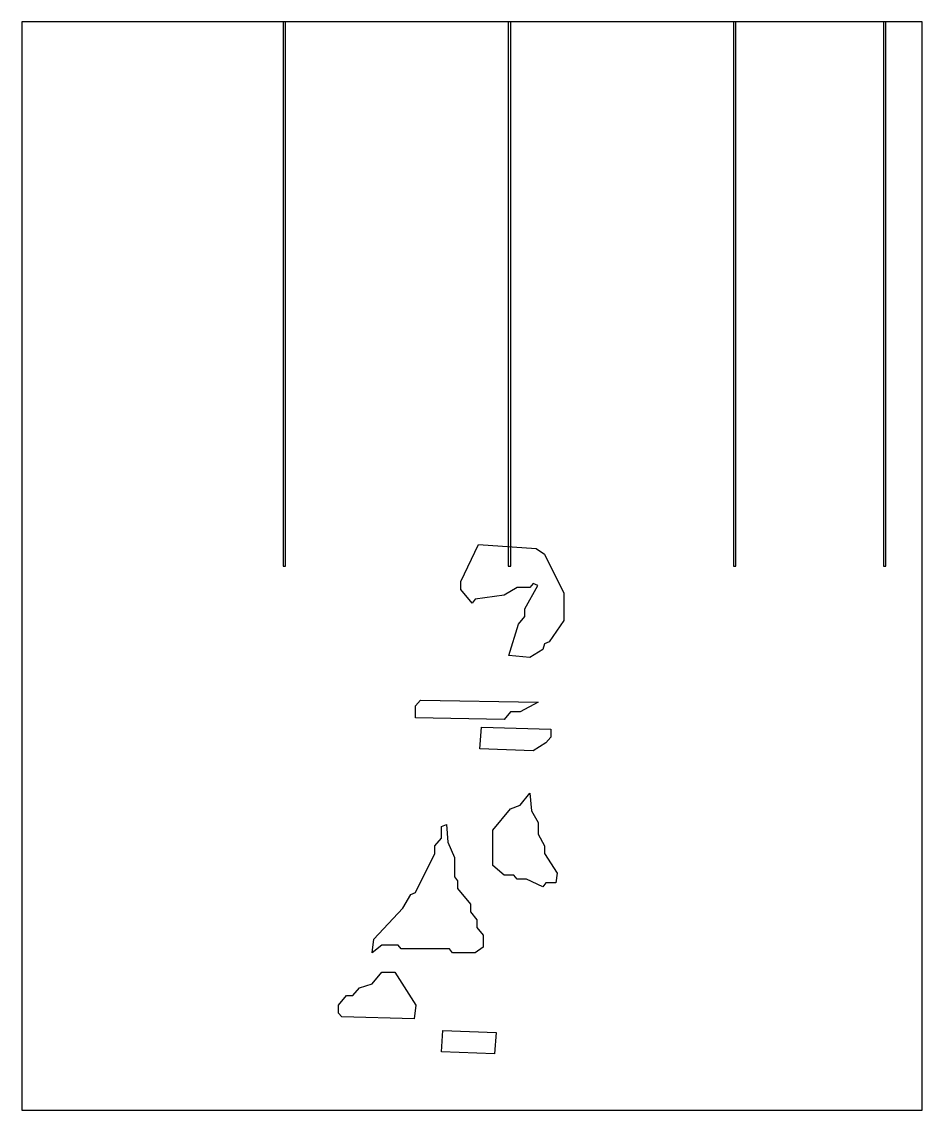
# Model space of a CAD drawing. Header units: millimetres. Extents: x 0 to 1200, y 0 to 1450.
import ezdxf

# ---------------------------------------------------------------- set-up
doc = ezdxf.new("R2010")
doc.units = ezdxf.units.MM
for name, color, linetype in [('OUTLINE', 5, 'Continuous'), ('PIECE', 3, 'Continuous'), ('SLOT', 1, 'Continuous')]:
    doc.layers.add(name, color=color, linetype=linetype)

msp = doc.modelspace()

# ---------------------------------------------------------------- linework, layer by layer
at = {"layer": 'OUTLINE'}
msp.add_lwpolyline([(0, 0), (1200, 0), (1200, 1450), (0, 1450), (0, 0)], close=True, dxfattribs=at)
at = {"layer": 'PIECE'}
for points in [[(649.2, 605.8), (662.1, 647.4), (670.6, 657.7), (670.6, 668.1), (687.7, 699.1), (681.5, 701.6), (677.2, 696.4), (660, 696.4), (642.9, 686.1), (604.3, 680.9), (600, 675.6), (584.9, 693.9), (584.9, 704.3), (608.5, 753.6), (685.7, 748.4), (696.5, 740.6), (722.2, 688.8), (722.2, 652.5), (702.9, 623.9), (696.5, 621.4), (694.4, 613.6), (677.2, 603.2), (649.2, 605.8)], [(524.9, 522.9), (524.9, 538.6), (531.4, 546.4), (688.2, 543.8), (664.3, 530.7), (651.5, 530.7), (642.9, 520.3), (524.9, 522.9)], [(610.6, 481.5), (612.8, 510.2), (705.1, 507.6), (705.1, 497.1), (698.6, 489.3), (681.5, 478.9), (610.6, 481.5)], [(660, 308), (655.7, 313.2), (642.8, 313.2), (627.8, 326.2), (627.8, 372.9), (651.4, 401.4), (664.2, 406.6), (677.2, 422.3), (679.4, 398.8), (688, 383.2), (688, 367.7), (696.5, 352.2), (696.5, 341.8), (713.7, 315.9), (711.5, 302.8), (698.6, 302.8), (694.3, 297.6), (672.8, 308), (660, 308)], [(507.8, 269.3), (518.5, 287.5), (524.9, 290.1), (550.6, 341.8), (550.6, 352.2), (559.2, 362.5), (559.2, 378.1), (565.8, 380.8), (568, 357.3), (576.5, 336.6), (576.5, 310.8), (580.8, 305.6), (580.8, 295.2), (598, 274.5), (598, 264.1), (606.5, 253.8), (606.5, 243.4), (615.1, 233.1), (615.1, 217.4), (604.3, 209.6), (574.2, 209.6), (570, 214.8), (505.7, 214.8), (501.4, 220), (480, 220), (467, 209.5), (469.2, 227.9), (507.8, 269.3)], [(422, 129.4), (422, 139.9), (432.8, 152.9), (441.4, 152.9), (449.9, 163.2), (467.1, 168.4), (480, 183.9), (497.2, 183.9), (525.1, 139.8), (522.9, 121.6), (426.4, 124.2), (422, 129.4)], [(561.3, 106.3), (632.3, 103.7), (630.1, 75), (559.2, 77.6), (561.3, 106.3)]]:
    msp.add_lwpolyline(points, close=True, dxfattribs=at)
at = {"layer": 'SLOT'}
for points in [[(348.4, 725), (351.5, 725), (351.5, 1450), (348.4, 1450), (348.4, 725)], [(648.4, 725), (651.6, 725), (651.6, 1450), (648.4, 1450), (648.4, 725)], [(948.4, 725), (951.5, 725), (951.5, 1450), (948.4, 1450), (948.4, 725)], [(1148.5, 725), (1151.5, 725), (1151.5, 1450), (1148.5, 1450), (1148.5, 725)]]:
    msp.add_lwpolyline(points, close=True, dxfattribs=at)

doc.saveas('drawing.dxf')
